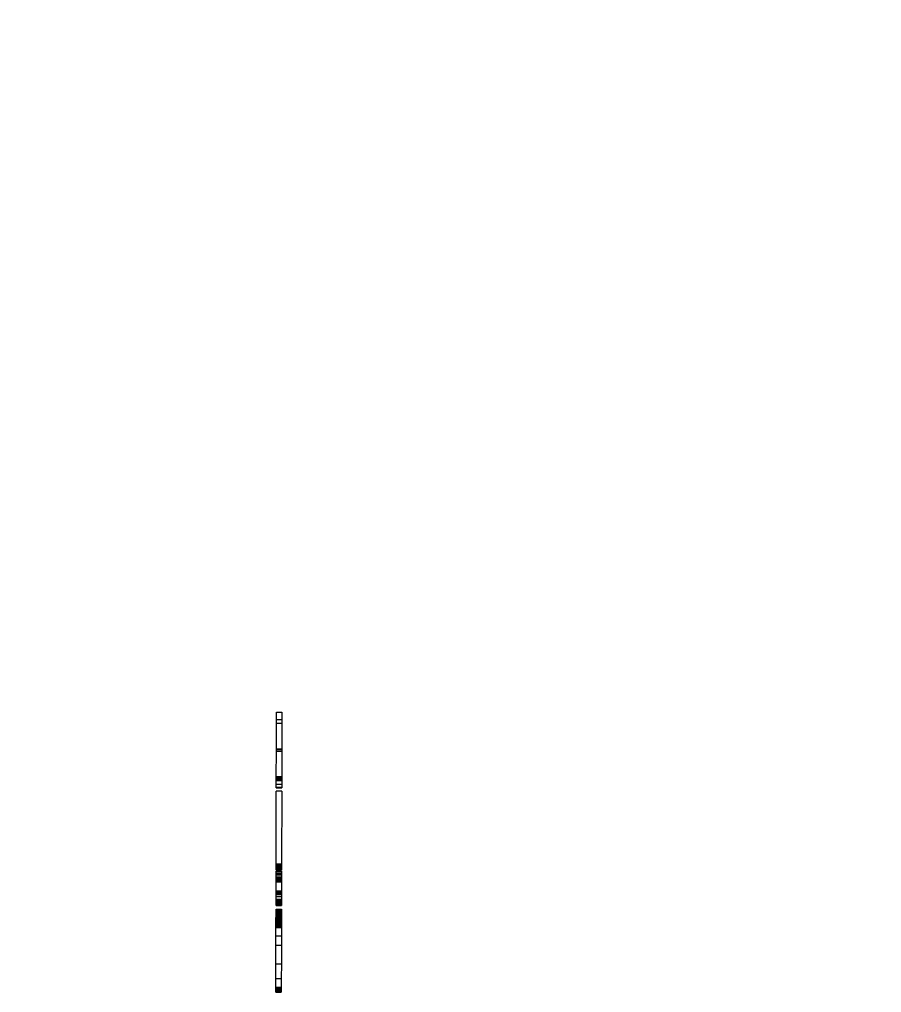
# Model space of a CAD drawing. Header units: millimetres. Extents: x -106145 to 154907, y -84585 to 152038.
# Drawn here: x 58541 to 59489, y 58476 to 59545 of the extents above; entities that cross this region are included whole.
import ezdxf

# ---------------------------------------------------------------- set-up
doc = ezdxf.new("R2010")
doc.units = ezdxf.units.MM
for name, color, linetype, lineweight in [('A-ANNO-DIMS', 211, 'Continuous', 9), ('A-ANNO-DIMS-300', 211, 'Continuous', 9), ('A-GENM', 13, 'Continuous', 5)]:
    doc.layers.add(name, color=color, linetype=linetype, lineweight=lineweight)
doc.styles.add('RomanS', font='romans__.ttf', dxfattribs={"width": 0.8, "height": 1200})
doc.dimstyles.new('Diagonal_-_4_mm_RomanS', dxfattribs={"dimscale": 304.8, "dimtxt": 1219.023462, "dimasz": 1.476378, "dimexe": 0.984252, "dimexo": 0.0625, "dimgap": 0.19685, "dimtad": 1, "dimdec": 0, "dimzin": 0, "dimdsep": 46, "dimtxsty": 'RomanS', "dimblk1": 'OBLIQUE', "dimblk2": 'OBLIQUE', "dimsah": 1, "dimcen": 0.09, "dimdle": 2.362205, "dimazin": 0, "dimtfac": 1, "dimtdec": 4, "dimtix": 1, "dimtmove": 0, "dimatfit": 3, "dimfxl": 2.362205, "dimfxlon": 1, "dimtvp": 1, "dimtolj": 1, "dimtzin": 0, "dimarcsym": 2})

# ---------------------------------------------------------------- blocks, each defined once
blk = doc.blocks.new('DIMBLOCK33-Site Plan')
at = {"layer": 'A-ANNO-DIMS-300', "transparency": 16777216}
for p, q in [((-65454.8, 47705.6), (79277.8, 131267)), ((79014.3, 130283.5), (78504.3, 131166.8)), ((78654.3, 130907), (79014.3, 130283.5)), ((-64471.3, 47442.1), (-64981.3, 48325.4)), ((-64831.3, 48065.6), (-64471.3, 47442.1))]:
    blk.add_line(p, q, dxfattribs=at)
at = {"layer": 'A-ANNO-DIMS-300', "lineweight": 35, "transparency": 16777216}
for p, q in [((78654.3, 130907), (78736.6, 131214.4)), ((78654.3, 130907), (78571.9, 130599.7)), ((-64831.3, 48065.6), (-64748.9, 48373)), ((-64831.3, 48065.6), (-64913.6, 47758.3))]:
    blk.add_line(p, q, dxfattribs=at)
at = {"layer": 'A-ANNO-DIMS-300', "color": 0, "transparency": 16777216, "insert": (3725.2, 89578.4), "char_height": 1200, "width": 6511.945, "attachment_point": 1, "rotation": 30, "line_spacing_factor": 0.983083, "style": 'RomanS'}
blk.add_mtext('165683', dxfattribs=at)
blk = doc.blocks.new('_Oblique')
at = {"color": 0, "linetype": 'ByBlock', "lineweight": -2}
blk.add_line((-0.5, -0.5), (0.5, 0.5), dxfattribs=at)

msp = doc.modelspace()

# ---------------------------------------------------------------- linework, layer by layer
at = {"layer": 'A-GENM'}
for p, q in [((58823.68, 58775.73), (58823.69, 58783.74)), ((58823.69, 58783.74), (58829.69, 58783.73)), ((58829.69, 58783.73), (58829.68, 58775.72)), ((58823.6, 58743.22), (58823.67, 58771.61)), ((58823.67, 58771.61), (58823.68, 58775.73)), ((58823.67, 58771.61), (58829.67, 58771.59)), ((58823.68, 58775.73), (58829.68, 58775.72)), ((58829.67, 58771.59), (58829.6, 58743.2)), ((58829.68, 58775.72), (58829.67, 58771.59)), ((58823.54, 58712.81), (58823.6, 58740.8)), ((58823.6, 58742.47), (58823.6, 58743.22)), ((58823.6, 58743.22), (58829.6, 58743.2)), ((58823.6, 58740.8), (58823.6, 58742.47)), ((58823.6, 58742.47), (58829.6, 58742.46)), ((58823.6, 58740.8), (58829.6, 58740.78)), ((58829.6, 58740.78), (58829.54, 58712.79)), ((58829.6, 58743.2), (58829.6, 58742.46)), ((58829.6, 58742.46), (58829.6, 58740.78)), ((58823.51, 58700.49), (58823.53, 58708.39)), ((58823.53, 58711.09), (58823.54, 58712.81)), ((58823.53, 58708.39), (58823.53, 58711.09)), ((58823.53, 58711.09), (58829.53, 58711.08)), ((58823.53, 58708.39), (58829.53, 58708.38)), ((58823.54, 58712.81), (58829.54, 58712.79)), ((58823.54, 58709.84), (58823.54, 58711.59)), ((58823.54, 58711.59), (58829.54, 58711.57)), ((58823.54, 58711.51), (58829.54, 58711.49)), ((58823.54, 58709.25), (58823.54, 58709.84)), ((58823.54, 58709.84), (58829.54, 58709.83)), ((58823.54, 58709.25), (58829.54, 58709.23)), ((58823.55, 58712.75), (58829.55, 58712.74)), ((58823.55, 58712.31), (58829.55, 58712.3)), ((58829.53, 58708.38), (58829.51, 58700.47)), ((58829.54, 58712.79), (58829.53, 58711.08)), ((58829.53, 58711.08), (58829.53, 58708.38)), ((58829.54, 58711.57), (58829.54, 58709.83)), ((58829.54, 58709.83), (58829.54, 58709.23)), ((58823.34, 58616.94), (58823.52, 58696.79)), ((58823.51, 58700.49), (58829.51, 58700.47)), ((58829.52, 58696.77), (58823.52, 58696.79)), ((58823.53, 58701.07), (58823.54, 58704.14)), ((58823.53, 58701.07), (58829.53, 58701.06)), ((58829.54, 58704.13), (58823.54, 58704.14)), ((58829.52, 58696.77), (58829.34, 58616.93)), ((58829.54, 58704.13), (58829.53, 58701.06)), ((58823.32, 58607.03), (58823.32, 58608.85)), ((58823.32, 58608.85), (58829.32, 58608.84)), ((58823.33, 58613.62), (58823.34, 58616.68)), ((58823.33, 58614.23), (58829.33, 58614.21)), ((58823.33, 58613.97), (58829.33, 58613.95)), ((58823.33, 58611.79), (58823.33, 58613.62)), ((58823.33, 58613.62), (58829.33, 58613.6)), ((58823.33, 58610.09), (58823.33, 58612.26)), ((58823.33, 58612.26), (58829.33, 58612.24)), ((58823.33, 58611.9), (58829.33, 58611.88)), ((58823.33, 58611.16), (58823.33, 58611.79)), ((58823.33, 58611.79), (58829.33, 58611.78)), ((58823.33, 58611.16), (58829.33, 58611.15)), ((58823.33, 58610.09), (58829.33, 58610.08)), ((58823.34, 58616.94), (58829.34, 58616.93)), ((58823.34, 58616.68), (58829.34, 58616.67)), ((58823.34, 58616.26), (58829.34, 58616.25)), ((58823.34, 58614.92), (58829.34, 58614.9)), ((58829.32, 58608.84), (58829.32, 58607.02)), ((58829.34, 58616.67), (58829.33, 58613.6)), ((58829.33, 58613.6), (58829.33, 58611.78)), ((58829.33, 58612.24), (58829.33, 58610.08)), ((58829.33, 58611.78), (58829.33, 58611.15)), ((58823.27, 58587.14), (58823.3, 58597.36)), ((58823.3, 58600.58), (58823.31, 58605.12)), ((58823.3, 58599.4), (58823.31, 58602.65)), ((58823.3, 58598.81), (58823.3, 58600.58)), ((58823.3, 58600.58), (58829.3, 58600.57)), ((58823.3, 58599.4), (58829.3, 58599.39)), ((58823.3, 58598.85), (58829.3, 58598.84)), ((58823.3, 58597.58), (58823.3, 58598.81)), ((58823.3, 58598.81), (58829.3, 58598.8)), ((58823.3, 58597.58), (58829.3, 58597.56)), ((58823.3, 58597.36), (58829.3, 58597.34)), ((58823.31, 58605.12), (58823.32, 58607.03)), ((58823.31, 58604.88), (58823.32, 58606.14)), ((58823.31, 58605.12), (58829.31, 58605.11)), ((58823.31, 58602.65), (58823.31, 58604.88)), ((58823.31, 58604.88), (58829.31, 58604.87)), ((58823.31, 58602.65), (58829.31, 58602.64)), ((58823.31, 58602.36), (58829.31, 58602.34)), ((58823.31, 58601.17), (58829.31, 58601.16)), ((58823.32, 58607.03), (58829.32, 58607.02)), ((58823.32, 58606.14), (58823.32, 58606.56)), ((58823.32, 58606.56), (58829.32, 58606.55)), ((58823.32, 58606.14), (58829.32, 58606.13)), ((58829.3, 58597.34), (58829.27, 58587.12)), ((58829.31, 58605.11), (58829.3, 58600.57)), ((58829.31, 58602.64), (58829.3, 58599.39)), ((58829.3, 58600.57), (58829.3, 58598.8)), ((58829.3, 58598.8), (58829.3, 58597.56)), ((58829.32, 58607.02), (58829.31, 58605.11)), ((58829.32, 58606.13), (58829.31, 58604.87)), ((58829.31, 58604.87), (58829.31, 58602.64)), ((58829.32, 58606.55), (58829.32, 58606.13)), ((58823.27, 58585.26), (58823.28, 58588.3)), ((58823.27, 58585.88), (58823.27, 58587.22)), ((58823.27, 58587.14), (58829.27, 58587.12)), ((58829.28, 58588.29), (58829.27, 58585.25)), ((58829.27, 58587.21), (58829.27, 58585.87)), ((58823.24, 58573.74), (58823.25, 58576.79)), ((58823.25, 58577.08), (58823.26, 58581.62)), ((58823.25, 58576.79), (58823.26, 58581.03)), ((58823.25, 58578.27), (58823.26, 58581.03)), ((58823.25, 58576.18), (58823.25, 58578.27)), ((58823.25, 58578.27), (58829.25, 58578.25)), ((58823.25, 58578.13), (58829.25, 58578.12)), ((58823.25, 58577.67), (58829.25, 58577.66)), ((58823.25, 58575.31), (58823.25, 58577.08)), ((58823.25, 58577.08), (58829.25, 58577.07)), ((58823.25, 58576.93), (58829.25, 58576.91)), ((58823.25, 58576.79), (58829.25, 58576.78)), ((58823.25, 58574.83), (58823.25, 58576.18)), ((58823.25, 58576.18), (58829.25, 58576.17)), ((58823.25, 58576.07), (58829.25, 58576.05)), ((58823.26, 58581.03), (58823.27, 58585.26)), ((58823.26, 58581.03), (58823.27, 58583.79)), ((58823.26, 58581.62), (58823.27, 58583.54)), ((58823.26, 58581.62), (58829.26, 58581.61)), ((58829.26, 58581.02), (58823.26, 58581.03)), ((58823.26, 58581.03), (58829.26, 58581.02)), ((58829.26, 58581.02), (58823.26, 58581.03)), ((58823.26, 58581.03), (58829.26, 58581.02)), ((58823.27, 58585.99), (58829.27, 58585.97)), ((58823.27, 58583.79), (58823.27, 58585.88)), ((58823.27, 58585.88), (58829.27, 58585.87)), ((58823.27, 58583.54), (58823.27, 58585.35)), ((58823.27, 58585.35), (58829.27, 58585.34)), ((58823.27, 58585.26), (58829.27, 58585.25)), ((58823.27, 58585.13), (58829.27, 58585.12)), ((58823.27, 58583.93), (58829.27, 58583.91)), ((58823.27, 58583.79), (58829.27, 58583.78)), ((58823.27, 58583.54), (58829.27, 58583.52)), ((58829.25, 58576.78), (58829.24, 58573.73)), ((58829.26, 58581.61), (58829.25, 58577.07)), ((58829.26, 58581.02), (58829.25, 58576.78)), ((58829.26, 58581.02), (58829.25, 58578.25)), ((58829.25, 58578.25), (58829.25, 58576.17)), ((58829.25, 58577.07), (58829.25, 58575.3)), ((58829.25, 58576.17), (58829.25, 58574.82)), ((58829.27, 58585.25), (58829.26, 58581.02)), ((58829.27, 58583.78), (58829.26, 58581.02)), ((58829.27, 58583.52), (58829.26, 58581.61)), ((58829.27, 58585.87), (58829.27, 58583.78)), ((58829.27, 58585.34), (58829.27, 58583.52)), ((58823.22, 58564.8), (58823.23, 58566.61)), ((58823.22, 58564.89), (58823.23, 58566.25)), ((58823.23, 58566.61), (58823.23, 58567.23)), ((58823.23, 58567.23), (58829.23, 58567.21)), ((58823.23, 58566.25), (58823.23, 58566.72)), ((58823.23, 58566.72), (58829.23, 58566.7)), ((58823.23, 58566.61), (58829.23, 58566.6)), ((58823.23, 58566.58), (58829.23, 58566.57)), ((58823.23, 58566.25), (58829.23, 58566.24)), ((58823.24, 58574.08), (58823.25, 58575.31)), ((58823.24, 58572.34), (58823.24, 58574.08)), ((58823.24, 58574.08), (58829.24, 58574.06)), ((58823.24, 58573.86), (58829.24, 58573.84)), ((58823.24, 58571.93), (58823.24, 58573.74)), ((58823.24, 58573.74), (58829.24, 58573.73)), ((58829.24, 58572.32), (58823.24, 58572.34)), ((58823.24, 58572.34), (58829.24, 58572.32)), ((58823.24, 58571.96), (58829.24, 58571.94)), ((58823.24, 58571.31), (58823.24, 58571.93)), ((58823.24, 58571.93), (58829.24, 58571.92)), ((58823.24, 58571.31), (58829.24, 58571.3)), ((58823.25, 58575.31), (58829.25, 58575.3)), ((58823.25, 58574.38), (58823.25, 58574.83)), ((58823.25, 58574.83), (58829.25, 58574.82)), ((58823.25, 58574.81), (58829.25, 58574.79)), ((58823.25, 58574.38), (58829.25, 58574.37)), ((58829.23, 58566.6), (58829.22, 58564.79)), ((58829.23, 58566.24), (58829.22, 58564.88)), ((58829.23, 58567.21), (58829.23, 58566.6)), ((58829.23, 58566.7), (58829.23, 58566.24)), ((58829.25, 58575.3), (58829.24, 58574.06)), ((58829.24, 58574.06), (58829.24, 58572.32)), ((58829.24, 58573.73), (58829.24, 58571.92)), ((58829.24, 58571.92), (58829.24, 58571.3)), ((58829.25, 58574.82), (58829.25, 58574.37)), ((58823.18, 58546.91), (58823.2, 58554.72)), ((58823.19, 58548.21), (58823.2, 58555.86)), ((58823.2, 58554.72), (58823.22, 58561.59)), ((58823.2, 58555.86), (58823.21, 58559.52)), ((58823.2, 58553.29), (58823.21, 58557.53)), ((58823.2, 58554.77), (58823.21, 58557.53)), ((58823.2, 58554.88), (58823.21, 58557.01)), ((58823.2, 58556.01), (58829.2, 58555.99)), ((58829.2, 58555.85), (58823.2, 58555.86)), ((58823.2, 58555.48), (58829.2, 58555.47)), ((58823.2, 58555.33), (58829.2, 58555.32)), ((58823.2, 58553.25), (58823.2, 58554.88)), ((58823.2, 58554.88), (58829.2, 58554.87)), ((58823.2, 58552.68), (58823.2, 58554.77)), ((58823.2, 58554.77), (58829.2, 58554.75)), ((58823.2, 58554.72), (58829.2, 58554.7)), ((58823.2, 58554.64), (58829.2, 58554.62)), ((58823.21, 58559.52), (58823.22, 58562.79)), ((58823.21, 58559.44), (58823.22, 58562.59)), ((58823.21, 58560.29), (58823.22, 58562.38)), ((58823.21, 58557.53), (58823.22, 58561.76)), ((58823.21, 58560.43), (58829.21, 58560.41)), ((58823.21, 58557.53), (58823.21, 58560.29)), ((58823.21, 58560.29), (58829.21, 58560.28)), ((58823.21, 58559.52), (58829.21, 58559.51)), ((58823.21, 58557.01), (58823.21, 58559.44)), ((58823.21, 58559.44), (58829.21, 58559.42)), ((58823.21, 58559.12), (58829.21, 58559.11)), ((58823.21, 58559.01), (58829.21, 58559)), ((58829.21, 58557.52), (58823.21, 58557.53)), ((58823.21, 58557.53), (58829.21, 58557.52)), ((58829.21, 58557.52), (58823.21, 58557.53)), ((58823.21, 58557.53), (58829.21, 58557.52)), ((58823.21, 58557.1), (58829.21, 58557.08)), ((58823.21, 58557.01), (58829.21, 58557)), ((58823.22, 58562.59), (58823.22, 58564.89)), ((58823.22, 58564.89), (58829.22, 58564.88)), ((58823.22, 58561.76), (58823.22, 58564.8)), ((58823.22, 58564.8), (58829.22, 58564.79)), ((58823.22, 58564.69), (58829.22, 58564.68)), ((58823.22, 58563.72), (58823.22, 58564.16)), ((58823.22, 58564.16), (58829.22, 58564.15)), ((58823.22, 58563.73), (58829.22, 58563.72)), ((58823.22, 58562.38), (58823.22, 58563.72)), ((58823.22, 58563.72), (58829.22, 58563.71)), ((58823.22, 58562.79), (58829.22, 58562.78)), ((58823.22, 58562.59), (58829.22, 58562.58)), ((58823.22, 58562.49), (58829.22, 58562.47)), ((58823.22, 58562.45), (58829.22, 58562.44)), ((58823.22, 58562.38), (58829.22, 58562.37)), ((58823.22, 58561.76), (58829.22, 58561.75)), ((58823.22, 58561.63), (58829.22, 58561.62)), ((58823.22, 58561.59), (58829.22, 58561.58)), ((58829.2, 58554.7), (58829.18, 58546.89)), ((58829.2, 58555.85), (58829.19, 58548.2)), ((58829.22, 58561.58), (58829.2, 58554.7)), ((58829.21, 58559.51), (58829.2, 58555.85)), ((58829.21, 58557.52), (58829.2, 58553.28)), ((58829.21, 58557.52), (58829.2, 58554.75)), ((58829.21, 58557), (58829.2, 58554.87)), ((58829.2, 58554.87), (58829.2, 58553.23)), ((58829.2, 58554.75), (58829.2, 58552.67)), ((58829.22, 58562.78), (58829.21, 58559.51)), ((58829.22, 58562.58), (58829.21, 58559.42)), ((58829.22, 58562.37), (58829.21, 58560.28)), ((58829.22, 58561.75), (58829.21, 58557.52)), ((58829.21, 58560.28), (58829.21, 58557.52)), ((58829.21, 58559.42), (58829.21, 58557)), ((58829.22, 58564.88), (58829.22, 58562.58)), ((58829.22, 58564.79), (58829.22, 58561.75)), ((58829.22, 58564.15), (58829.22, 58563.71)), ((58829.22, 58563.71), (58829.22, 58562.37)), ((58823.16, 58538.02), (58823.18, 58546.91)), ((58823.18, 58547.07), (58829.18, 58547.05)), ((58823.18, 58546.91), (58829.18, 58546.89)), ((58823.19, 58550.24), (58823.2, 58553.29)), ((58823.19, 58551.31), (58823.2, 58552.78)), ((58823.19, 58551.33), (58823.2, 58552.68)), ((58823.19, 58550.88), (58823.19, 58551.33)), ((58823.19, 58551.33), (58829.19, 58551.32)), ((58823.19, 58547.3), (58823.19, 58551.31)), ((58823.19, 58551.31), (58829.19, 58551.29)), ((58823.19, 58551.31), (58829.19, 58551.3)), ((58823.19, 58550.94), (58829.19, 58550.93)), ((58823.19, 58550.88), (58829.19, 58550.87)), ((58823.19, 58550.36), (58829.19, 58550.34)), ((58823.19, 58548.43), (58823.19, 58550.24)), ((58823.19, 58550.24), (58829.19, 58550.23)), ((58823.19, 58549.82), (58829.19, 58549.8)), ((58823.19, 58548.46), (58829.19, 58548.44)), ((58823.19, 58547.81), (58823.19, 58548.43)), ((58823.19, 58548.43), (58829.19, 58548.42)), ((58823.19, 58548.21), (58829.19, 58548.2)), ((58823.19, 58547.81), (58829.19, 58547.8)), ((58823.19, 58547.48), (58829.19, 58547.47)), ((58823.19, 58547.3), (58829.19, 58547.28)), ((58823.2, 58554.36), (58829.2, 58554.35)), ((58823.2, 58553.56), (58829.2, 58553.55)), ((58823.2, 58553.43), (58829.2, 58553.41)), ((58823.2, 58553.29), (58829.2, 58553.28)), ((58823.2, 58552.78), (58823.2, 58553.25)), ((58823.2, 58553.25), (58829.2, 58553.23)), ((58823.2, 58552.78), (58829.2, 58552.77)), ((58823.2, 58552.68), (58829.2, 58552.67)), ((58823.2, 58552.57), (58829.2, 58552.55)), ((58829.18, 58546.89), (58829.16, 58538.01)), ((58829.2, 58553.28), (58829.19, 58550.23)), ((58829.2, 58552.77), (58829.19, 58551.3)), ((58829.2, 58552.67), (58829.19, 58551.32)), ((58829.19, 58551.32), (58829.19, 58550.87)), ((58829.19, 58551.3), (58829.19, 58547.28)), ((58829.19, 58550.23), (58829.19, 58548.42)), ((58829.19, 58548.42), (58829.19, 58547.8)), ((58829.2, 58553.23), (58829.2, 58552.77)), ((58823.14, 58527.72), (58823.16, 58538.02)), ((58823.16, 58538.02), (58829.16, 58538.01)), ((58829.16, 58538.01), (58829.14, 58527.71)), ((58823.1, 58506.94), (58823.14, 58527.72)), ((58823.14, 58527.72), (58829.14, 58527.71)), ((58829.14, 58527.71), (58829.1, 58506.93)), ((58823.06, 58491.12), (58823.1, 58506.94)), ((58823.1, 58506.94), (58829.1, 58506.93)), ((58829.1, 58506.93), (58829.06, 58491.11)), ((58823.04, 58481.43), (58823.06, 58491.12)), ((58823.06, 58491.12), (58829.06, 58491.11)), ((58829.06, 58491.11), (58829.04, 58481.41)), ((58823.03, 58478.85), (58823.04, 58481.68)), ((58823.03, 58478.15), (58823.04, 58481.43)), ((58823.03, 58478.85), (58823.04, 58480.81)), ((58823.04, 58481.43), (58829.04, 58481.41)), ((58823.04, 58481.25), (58829.04, 58481.24)), ((58823.04, 58477.83), (58823.04, 58480.89)), ((58829.04, 58480.88), (58823.04, 58480.89)), ((58829.04, 58480.8), (58823.04, 58480.81)), ((58823.04, 58480.58), (58829.04, 58480.57)), ((58823.04, 58480.45), (58829.04, 58480.44)), ((58829.04, 58481.67), (58829.03, 58478.83)), ((58829.04, 58481.41), (58829.03, 58478.14)), ((58829.04, 58480.8), (58829.03, 58478.83)), ((58829.04, 58480.88), (58829.04, 58477.81)), ((58823.03, 58479.59), (58829.03, 58479.57)), ((58823.03, 58479.41), (58829.03, 58479.39)), ((58823.03, 58476.54), (58823.03, 58478.98)), ((58823.03, 58478.98), (58829.03, 58478.97)), ((58829.03, 58478.83), (58823.03, 58478.85)), ((58823.03, 58478.85), (58829.03, 58478.83)), ((58823.03, 58478.85), (58829.03, 58478.83)), ((58829.03, 58478.14), (58823.03, 58478.15)), ((58823.03, 58477.66), (58829.03, 58477.65)), ((58823.03, 58475.78), (58823.03, 58476.54)), ((58823.03, 58476.54), (58829.03, 58476.52)), ((58823.03, 58476.29), (58829.03, 58476.28)), ((58823.03, 58475.78), (58829.03, 58475.77)), ((58823.04, 58477.83), (58829.04, 58477.81)), ((58829.03, 58478.97), (58829.03, 58476.52)), ((58829.03, 58476.52), (58829.03, 58475.77))]:
    msp.add_line(p, q, dxfattribs=at)

# ---------------------------------------------------------------- dimensions: what is measured, and where the dimension line sits
at = {"layer": 'A-ANNO-DIMS'}
dim = msp.add_linear_dim(base=(78654.26, 130907.03), p1=(-64471.28, 47442.07), p2=(79014.26, 130283.49), angle=30, dimstyle='Diagonal_-_4_mm_RomanS', override={"dimpost": '<>', "dimfxl": 165682.835536}, dxfattribs=at)
dim.commit()
dim.dimension.update_dxf_attribs({"geometry": 'DIMBLOCK33-Site Plan', "text_midpoint": (6578.73, 90062.68)})

doc.saveas('drawing.dxf')
